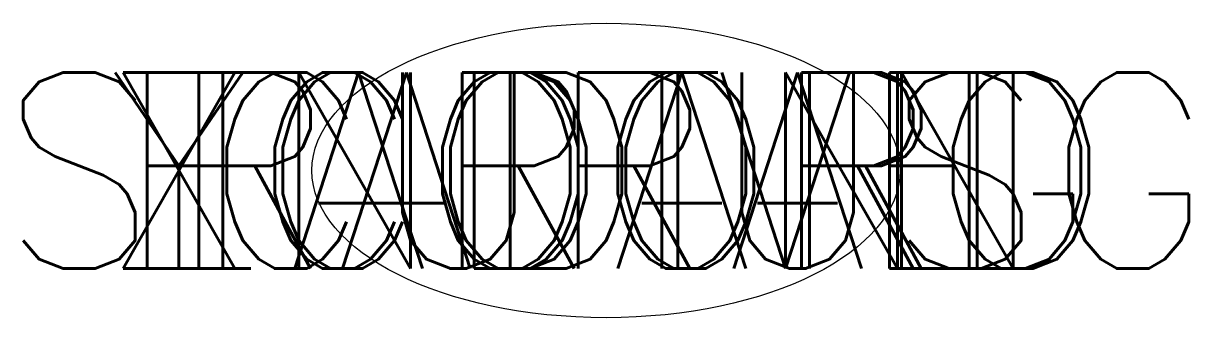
# Model space of a CAD drawing. Header units: inches. Extents: x -2.97 to 2.97, y -0.75 to 0.75.
import ezdxf
from ezdxf.enums import TextEntityAlignment as Align

# ---------------------------------------------------------------- set-up
doc = ezdxf.new("R2010")
doc.units = ezdxf.units.IN
doc.header["$LTSCALE"] = 30
doc.header["$MEASUREMENT"] = 0
doc.styles.add('ROMANS', font='romans', dxfattribs={"width": 0.95})

msp = doc.modelspace()

# ---------------------------------------------------------------- linework, layer by layer
msp.add_ellipse((0, 0), major_axis=(1.5, 0), ratio=0.5)

# ---------------------------------------------------------------- texts
at = {"style": 'ROMANS', "width": 0.95}
for tag, text, flags in [('STARTANG', '', 9), ('YCOORD', '', 9), ('XCOORD', '', 9), ('ZCOORD', '', 9), ('ENDANG', '', 9), ('RADIUS', '', 9), ('CURVE', 'C', 8)]:
    msp.add_attdef(tag, text=text, height=1, dxfattribs=dict(at, flags=flags)).set_placement((0, 0), align=Align.MIDDLE)

doc.saveas('drawing.dxf')
